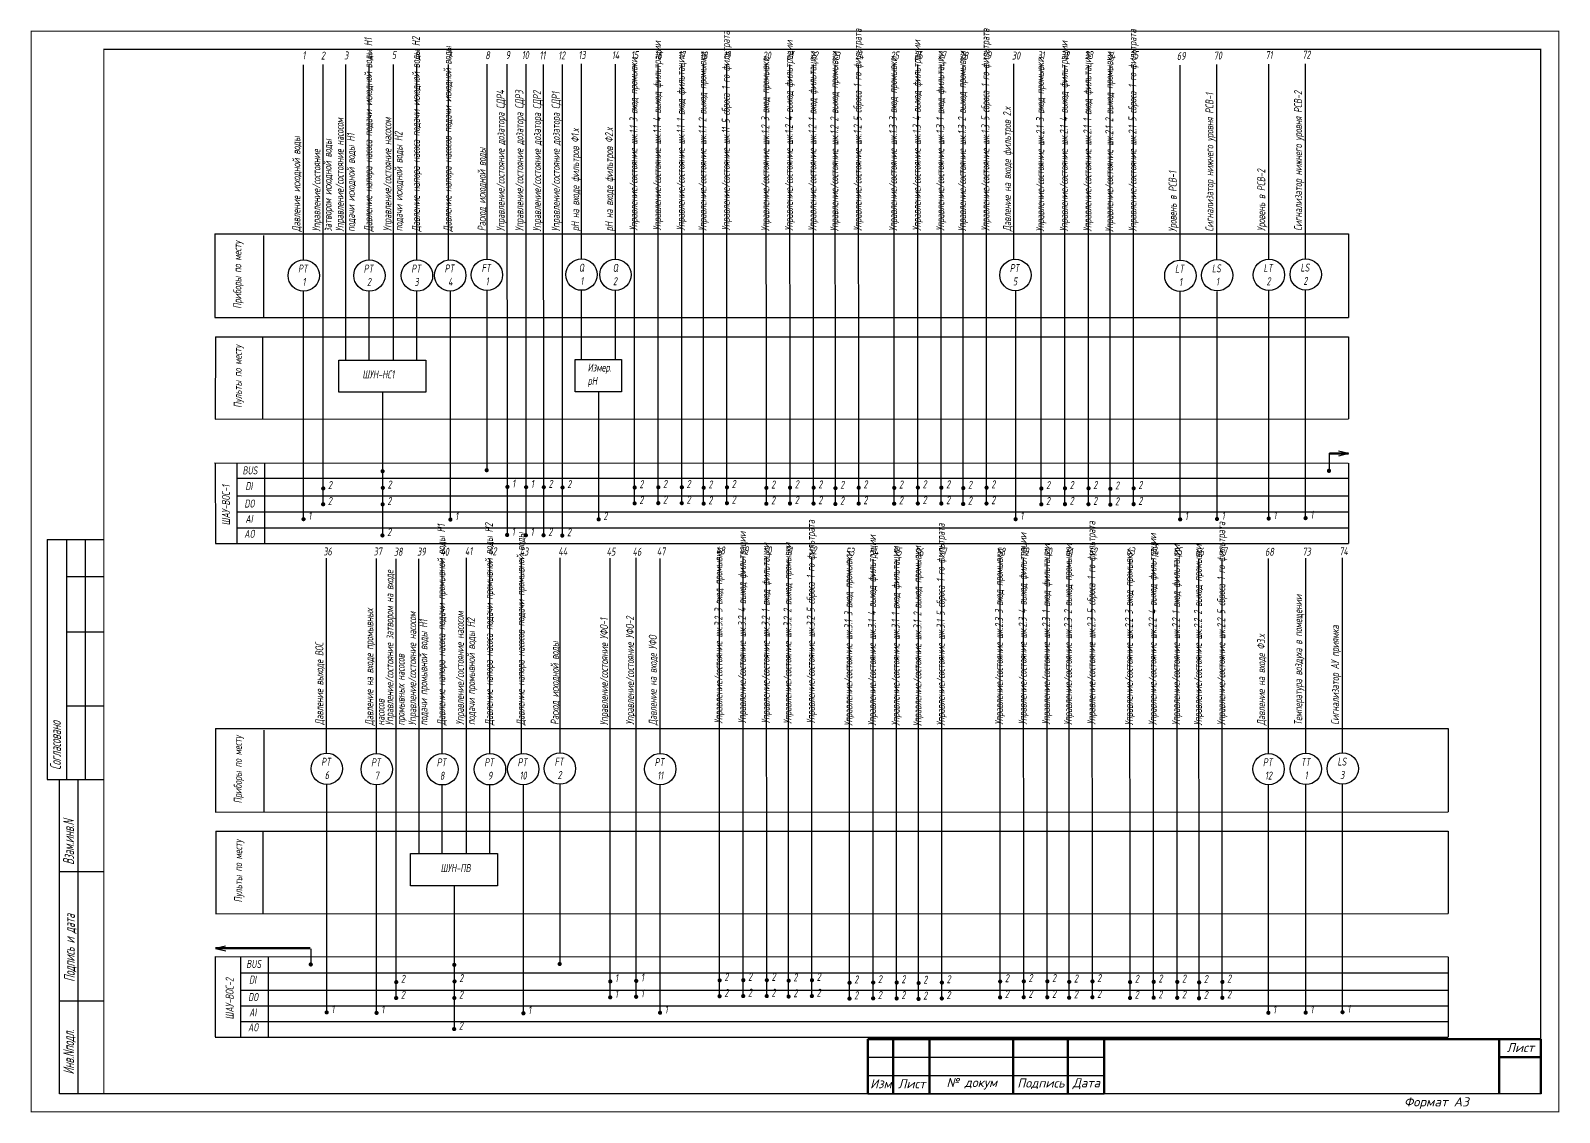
# Model space of a CAD drawing. Header units: millimetres. Extents: x 125 to 10524, y 7125 to 13164.
# Drawn here: x 763.2 to 1183.5, y 10410.8 to 10708.1 of the extents above; entities that cross this region are included whole.
import ezdxf
from ezdxf.enums import TextEntityAlignment as Align

# ---------------------------------------------------------------- set-up
doc = ezdxf.new("R2010")
doc.units = ezdxf.units.MM
doc.header["$LTSCALE"] = 4
for name, color, linetype, lineweight in [('60', 7, 'Continuous', 60), ('RAMKA', 7, 'Continuous', 25), ('Основеая', 5, 'Continuous', 60)]:
    doc.layers.add(name, color=color, linetype=linetype, lineweight=lineweight)
for name, color, linetype in [('G', 5, 'Continuous'), ('SYMS', 7, 'Continuous'), ('Вспомогательная', 1, 'Continuous'), ('Текст', 2, 'Continuous'), ('Трубопровод К10', 20, 'Continuous')]:
    doc.layers.add(name, color=color, linetype=linetype)
doc.styles.add('COTES', font='cs_gost2304.shx', dxfattribs={"width": 0.75, "oblique": 15})
doc.styles.add('Eskd знаки', font='eskd.shx', dxfattribs={"width": 0.8, "oblique": 10})
doc.styles.add('Simplex00.10.00', font='simplex.shx')
doc.styles.add('ГОСТ', font='isocpeur.ttf', dxfattribs={"oblique": 15})

# ---------------------------------------------------------------- blocks, each defined once
blk = doc.blocks.new('Формат А3')
at = {"color": 0, "linetype": 'Continuous', "const_width": 0.3}
for points in [[(-420, 297), (0, 297), (0, 0), (-420, 0)], [(-400, 5), (-400, 292), (-5, 292), (-5, 5)]]:
    blk.add_lwpolyline(points, close=True, dxfattribs=at)
at = {"color": 0, "linetype": 'Continuous', "style": 'Simplex00.10.00', "oblique": 15}
blk.add_text('Формат А3', height=2.5, dxfattribs=at).set_placement((-33.67, 2.75), align=Align.MIDDLE_CENTER)
blk = doc.blocks.new('A$C73A268AF')
at = {"lineweight": 30}
for p, q in [((4.57, 157.46), (20.05, 157.46)), ((4.57, 157.46), (4.57, 91.46)), ((9.89, 157.46), (9.89, 91.46)), ((14.97, 157.46), (14.97, 91.46)), ((9.89, 147.31), (20.05, 147.31)), ((9.89, 132.08), (20.05, 132.08)), ((9.89, 111.77), (20.05, 111.77)), ((4.57, 91.46), (20.05, 91.46)), ((7.96, 5.15), (7.96, 91.46)), ((13.04, 5.15), (13.04, 91.46)), ((20.15, 66.08), (7.96, 66.08)), ((20.15, 30.54), (7.96, 30.54))]:
    blk.add_line(p, q, dxfattribs=at)
blk.add_lwpolyline([(20.15, 5.15), (7.96, 5.15)], dxfattribs=at)
at = {"layer": 'Вспомогательная', "color": 7}
for p, q in [((230.15, 15.15), (295.15, 15.15)), ((230.15, 10.15), (295.15, 10.15)), ((230.15, 5.15), (295.15, 5.15))]:
    blk.add_line(p, q, dxfattribs=at)
at = {"layer": 'Основеая', "color": 7}
for p, q in [((230.15, 20.15), (230.15, 5.15)), ((415.15, 20.15), (230.15, 20.15)), ((237.15, 20.15), (237.15, 5.15)), ((247.15, 20.15), (247.15, 5.15)), ((270.15, 20.15), (270.15, 5.15)), ((285.15, 20.15), (285.15, 5.15)), ((295.15, 20.15), (295.15, 5.15)), ((403.72, 20.15), (403.72, 5.15)), ((415.15, 20.15), (415.15, 5.15)), ((403.72, 15.15), (415.15, 15.15))]:
    blk.add_line(p, q, dxfattribs=at)
blk.add_blockref('Формат А3', (420.15, 0.15))
at = {"layer": 'RAMKA', "style": 'COTES', "oblique": 15, "width": 0.75}
for s, p in [('Согласовано', (8.35, 94.1)), ('Взам.инв.N', (11.94, 68.02)), ('Подпись и дата', (12.17, 35.86)), ('Инв.Nподл.', (11.97, 10.43))]:
    blk.add_text(s, height=3, rotation=90, dxfattribs=at).set_placement(p)
at = {"layer": 'Текст', "color": 7, "char_height": 2.5, "style": 'ГОСТ'}
for s, insert, width, attachment_point in [('{\\fISOCPEUR|b0|i0|c204|p34;Лист}', (413.32, 17.81), 11.4585, 6), ('{\\fISOCPEUR|b0|i0|c204|p34;Изм}', (233.75, 7.88), 7, 5), ('{\\fISOCPEUR|b0|i0|c204|p34;Лист}', (242.25, 7.88), 10, 5), ('{\\fISOCPEUR|b0|i0|c204|p34;№ докум}', (258.75, 7.88), 23, 5), ('{\\fISOCPEUR|b0|i0|c204|p34;Подпись}', (277.75, 7.88), 15, 5), ('{\\fISOCPEUR|b0|i0|c204|p34;Дата}', (290.25, 7.88), 10, 5)]:
    blk.add_mtext(s, dxfattribs=dict(at, insert=insert, width=width, attachment_point=attachment_point))

msp = doc.modelspace()

# ---------------------------------------------------------------- linework, layer by layer
at = {"color": 0, "ltscale": 100}
for p, q in [((838.24, 10645.13), (838.24, 10698.69)), ((843.62, 10577.85), (843.6, 10698.78)), ((849.87, 10617.39), (849.85, 10698.76)), ((856.29, 10645.1), (856.29, 10698.73)), ((862.99, 10617.66), (862.96, 10698.77)), ((869.41, 10645.1), (869.41, 10698.74)), ((878.1, 10645.18), (878.1, 10698.82)), ((888.67, 10645.24), (888.67, 10698.87)), ((894.26, 10569.46), (894.24, 10698.86)), ((899.43, 10569.71), (899.4, 10698.85)), ((904.27, 10569.38), (904.24, 10698.78)), ((909.43, 10569.64), (909.41, 10698.77)), ((914.66, 10645.3), (914.66, 10698.93)), ((923.97, 10645.26), (923.97, 10698.89)), ((929.25, 10578.1), (929.22, 10698.85)), ((935.75, 10578.17), (935.72, 10698.92)), ((942.22, 10578.16), (942.19, 10698.9)), ((948.23, 10578.03), (948.2, 10698.77)), ((954.63, 10578.16), (954.6, 10698.9)), ((965.47, 10578), (965.44, 10698.75)), ((971.97, 10578.07), (971.94, 10698.81)), ((978.44, 10578.05), (978.41, 10698.8)), ((984.45, 10577.92), (984.42, 10698.67)), ((990.85, 10578.05), (990.82, 10698.8)), ((1000.61, 10578.01), (1000.58, 10698.76)), ((1007.1, 10578.08), (1007.08, 10698.82)), ((1013.57, 10578.06), (1013.54, 10698.81)), ((1019.58, 10577.93), (1019.55, 10698.68)), ((1025.98, 10578.06), (1025.96, 10698.81)), ((1033.47, 10645.3), (1033.47, 10698.93)), ((1041.05, 10577.83), (1041.02, 10698.57)), ((1047.55, 10577.89), (1047.52, 10698.64)), ((1054.02, 10577.88), (1053.99, 10698.63)), ((1060.03, 10577.75), (1060, 10698.49)), ((1066.43, 10577.88), (1066.4, 10698.63)), ((1079.22, 10645.08), (1079.22, 10698.64)), ((1089.35, 10645.19), (1089.35, 10698.75)), ((1103.58, 10645.3), (1103.58, 10698.87)), ((1113.7, 10645.41), (1113.7, 10698.98)), ((838.25, 10574.01), (838.25, 10636.39)), ((856.31, 10617.53), (856.31, 10636.48)), ((869.42, 10617.58), (869.42, 10636.49)), ((878.64, 10573.75), (878.64, 10636.45)), ((888.68, 10587.26), (888.68, 10636.62)), ((914.67, 10617.71), (914.67, 10636.68)), ((923.99, 10617.71), (923.99, 10636.64)), ((1034.02, 10573.86), (1034.02, 10636.56)), ((1079.24, 10573.96), (1079.24, 10636.34)), ((1089.37, 10574.07), (1089.37, 10636.45)), ((1103.59, 10574.19), (1103.59, 10636.57)), ((1113.72, 10574.3), (1113.72, 10636.68)), ((844.58, 10509.58), (844.58, 10563.14)), ((858.31, 10509.44), (858.31, 10563.01)), ((863.74, 10442.01), (863.71, 10562.94)), ((869.99, 10481.94), (869.96, 10562.92)), ((876.37, 10509.42), (876.37, 10563.04)), ((883.02, 10481.94), (882.99, 10563.21)), ((889.48, 10509.42), (889.48, 10563.05)), ((898.17, 10509.5), (898.17, 10563.13)), ((908.74, 10509.56), (908.74, 10563.19)), ((922.54, 10442.35), (922.51, 10563.1)), ((929.67, 10442.51), (929.64, 10563.26)), ((936.24, 10509.49), (936.24, 10563.05)), ((952.61, 10442.65), (952.58, 10563.39)), ((959.11, 10442.71), (959.08, 10563.46)), ((965.58, 10442.7), (965.55, 10563.44)), ((971.59, 10442.57), (971.56, 10563.31)), ((977.99, 10442.7), (977.96, 10563.44)), ((988.32, 10442), (988.29, 10562.75)), ((994.82, 10442.07), (994.79, 10562.82)), ((1001.29, 10442.06), (1001.26, 10562.8)), ((1007.3, 10441.92), (1007.27, 10562.67)), ((1013.7, 10442.06), (1013.67, 10562.8)), ((1029.73, 10442.33), (1029.7, 10563.08)), ((1036.23, 10442.39), (1036.2, 10563.14)), ((1042.7, 10442.38), (1042.67, 10563.13)), ((1048.71, 10442.25), (1048.68, 10563)), ((1055.11, 10442.38), (1055.08, 10563.13)), ((1065.44, 10442.18), (1065.42, 10562.93)), ((1071.94, 10442.25), (1071.91, 10563)), ((1078.41, 10442.23), (1078.38, 10562.98)), ((1084.42, 10442.1), (1084.39, 10562.85)), ((1090.82, 10442.23), (1090.79, 10562.98)), ((1103.47, 10509.47), (1103.47, 10563.04)), ((1113.74, 10509.53), (1113.74, 10563.09)), ((1123.87, 10509.64), (1123.87, 10563.2)), ((844.6, 10438.46), (844.6, 10500.84)), ((858.32, 10438.33), (858.32, 10500.71)), ((876.38, 10482.08), (876.38, 10500.8)), ((889.49, 10481.94), (889.49, 10500.8)), ((898.71, 10438.06), (898.71, 10500.76)), ((908.76, 10451.58), (908.76, 10500.94)), ((936.26, 10438.37), (936.26, 10500.75)), ((1103.49, 10438.36), (1103.49, 10500.74)), ((1113.75, 10438.41), (1113.75, 10500.79)), ((1123.88, 10438.52), (1123.88, 10500.9))]:
    msp.add_line(p, q, dxfattribs=at)
at = {"color": 0, "ltscale": 1.2}
for p, q in [((813.87, 10652.25), (1125.51, 10652.25)), ((813.87, 10629.25), (1125.51, 10629.29)), ((814.02, 10623.99), (1125.51, 10623.99)), ((813.96, 10601.34), (1125.51, 10601.43)), ((813.99, 10516.32), (1152.87, 10516.32)), ((813.99, 10493.33), (1152.87, 10493.37)), ((814.14, 10488.06), (1152.87, 10488.06)), ((814.08, 10465.41), (1152.87, 10465.51))]:
    msp.add_line(p, q, dxfattribs=at)
at = {"color": 0, "linetype": 'Continuous', "lineweight": 25}
for points in [[(827.22, 10651.81), (827.22, 10629.2)], [(826.93, 10623.89), (826.93, 10601.28)], [(1120.18, 10591.97), (1120.18, 10587.06)], [(813.74, 10589.36), (1125.42, 10589.23)], [(819.88, 10589.24), (819.88, 10567.22)], [(827.52, 10589.22), (827.52, 10567.2)], [(1125.51, 10589.22), (1125.51, 10567.2)], [(819.92, 10585.08), (1125.59, 10585.08)], [(827.34, 10515.88), (827.34, 10493.27)], [(827.05, 10487.96), (827.05, 10465.35)], [(813.91, 10453.64), (813.91, 10431.62)], [(813.99, 10453.68), (1152.86, 10453.55)], [(820.9, 10453.6), (820.9, 10431.58)], [(828.55, 10453.56), (828.55, 10431.54)], [(840.21, 10455.8), (840.21, 10451.67)], [(1152.87, 10453.56), (1152.87, 10431.55)], [(820.87, 10449.17), (1152.86, 10449.17)]]:
    msp.add_lwpolyline(points, dxfattribs=at)
at = {"linetype": 'Continuous', "ltscale": 0.6}
for points in [[(859.96, 10608.74), (859.96, 10569.19)], [(919.31, 10608.75), (919.31, 10573.74)], [(879.67, 10473.09), (879.67, 10433.54)]]:
    msp.add_lwpolyline(points, dxfattribs=at)
at = {"color": 0, "ltscale": 0.5, "const_width": 0.574}
for points in [[(859.68, 10587.01, 1), (860.25, 10587.01, 1)], [(888.3, 10587.29, 1), (888.87, 10587.29, 1)], [(1119.85, 10587.13, 1), (1120.43, 10587.13, 1)], [(894, 10582.71, 1), (894.57, 10582.71, 1)], [(899.14, 10582.63, 1), (899.71, 10582.63, 1)], [(904, 10582.63, 1), (904.58, 10582.63, 1)], [(935.48, 10582.61, 1), (936.05, 10582.61, 1)], [(941.95, 10582.6, 1), (942.52, 10582.6, 1)], [(954.36, 10582.6, 1), (954.93, 10582.6, 1)], [(843.36, 10582.29, 1), (843.93, 10582.29, 1)], [(859.75, 10582.44, 1), (860.32, 10582.44, 1)], [(909.15, 10582.55, 1), (909.72, 10582.55, 1)], [(928.98, 10582.54, 1), (929.55, 10582.54, 1)], [(947.96, 10582.47, 1), (948.53, 10582.47, 1)], [(965.2, 10582.44, 1), (965.77, 10582.44, 1)], [(971.7, 10582.51, 1), (972.27, 10582.51, 1)], [(978.17, 10582.49, 1), (978.74, 10582.49, 1)], [(984.18, 10582.36, 1), (984.75, 10582.36, 1)], [(990.58, 10582.49, 1), (991.15, 10582.49, 1)], [(1000.34, 10582.45, 1), (1000.91, 10582.45, 1)], [(1006.84, 10582.52, 1), (1007.41, 10582.52, 1)], [(1013.3, 10582.5, 1), (1013.88, 10582.5, 1)], [(1019.31, 10582.37, 1), (1019.89, 10582.37, 1)], [(1025.72, 10582.5, 1), (1026.29, 10582.5, 1)], [(1040.78, 10582.27, 1), (1041.36, 10582.27, 1)], [(1047.28, 10582.33, 1), (1047.85, 10582.33, 1)], [(1053.75, 10582.32, 1), (1054.32, 10582.32, 1)], [(1059.76, 10582.19, 1), (1060.33, 10582.19, 1)], [(1066.16, 10582.32, 1), (1066.74, 10582.32, 1)], [(843.34, 10577.93, 1), (843.91, 10577.93, 1)], [(859.69, 10577.91, 1), (860.26, 10577.91, 1)], [(928.96, 10578.18, 1), (929.53, 10578.18, 1)], [(935.46, 10578.25, 1), (936.03, 10578.25, 1)], [(941.93, 10578.24, 1), (942.5, 10578.24, 1)], [(947.94, 10578.1, 1), (948.51, 10578.1, 1)], [(954.34, 10578.24, 1), (954.91, 10578.24, 1)], [(965.18, 10578.08, 1), (965.75, 10578.08, 1)], [(971.68, 10578.15, 1), (972.25, 10578.15, 1)], [(978.15, 10578.13, 1), (978.72, 10578.13, 1)], [(984.16, 10578, 1), (984.73, 10578, 1)], [(990.56, 10578.13, 1), (991.13, 10578.13, 1)], [(1000.32, 10578.09, 1), (1000.89, 10578.09, 1)], [(1006.82, 10578.16, 1), (1007.39, 10578.16, 1)], [(1013.28, 10578.14, 1), (1013.86, 10578.14, 1)], [(1019.29, 10578.01, 1), (1019.87, 10578.01, 1)], [(1025.7, 10578.14, 1), (1026.27, 10578.14, 1)], [(1040.76, 10577.91, 1), (1041.34, 10577.91, 1)], [(1047.26, 10577.97, 1), (1047.84, 10577.97, 1)], [(1053.73, 10577.96, 1), (1054.3, 10577.96, 1)], [(1059.74, 10577.83, 1), (1060.31, 10577.83, 1)], [(1066.14, 10577.96, 1), (1066.72, 10577.96, 1)], [(837.95, 10573.84, 1), (838.52, 10573.84, 1)], [(878.32, 10573.73, 1), (878.89, 10573.73, 1)], [(919.08, 10573.78, 1), (919.66, 10573.78, 1)], [(1033.7, 10573.84, 1), (1034.27, 10573.84, 1)], [(1078.94, 10573.79, 1), (1079.51, 10573.79, 1)], [(1089.07, 10573.9, 1), (1089.64, 10573.9, 1)], [(1103.29, 10574.02, 1), (1103.86, 10574.02, 1)], [(1113.42, 10574.13, 1), (1113.99, 10574.13, 1)], [(859.64, 10569.37, 1), (860.21, 10569.37, 1)], [(893.92, 10569.5, 1), (894.49, 10569.5, 1)], [(899.06, 10569.41, 1), (899.64, 10569.41, 1)], [(903.93, 10569.42, 1), (904.5, 10569.42, 1)], [(909.07, 10569.33, 1), (909.65, 10569.33, 1)], [(839.94, 10451.47, 1), (840.51, 10451.47, 1)], [(879.39, 10451.36, 1), (879.96, 10451.36, 1)], [(908.37, 10451.61, 1), (908.95, 10451.61, 1)], [(863.43, 10446.61, 1), (864, 10446.61, 1)], [(879.46, 10446.8, 1), (880.03, 10446.8, 1)], [(922.27, 10446.79, 1), (922.84, 10446.79, 1)], [(929.4, 10446.95, 1), (929.98, 10446.95, 1)], [(952.34, 10447.09, 1), (952.91, 10447.09, 1)], [(958.84, 10447.15, 1), (959.41, 10447.15, 1)], [(965.31, 10447.14, 1), (965.88, 10447.14, 1)], [(971.32, 10447.01, 1), (971.89, 10447.01, 1)], [(977.72, 10447.14, 1), (978.29, 10447.14, 1)], [(988.05, 10446.44, 1), (988.63, 10446.44, 1)], [(994.55, 10446.51, 1), (995.13, 10446.51, 1)], [(1001.02, 10446.5, 1), (1001.6, 10446.5, 1)], [(1007.03, 10446.36, 1), (1007.6, 10446.36, 1)], [(1013.43, 10446.5, 1), (1014.01, 10446.5, 1)], [(1029.46, 10446.77, 1), (1030.03, 10446.77, 1)], [(1035.96, 10446.83, 1), (1036.53, 10446.83, 1)], [(1042.43, 10446.82, 1), (1043, 10446.82, 1)], [(1048.44, 10446.69, 1), (1049.01, 10446.69, 1)], [(1054.84, 10446.82, 1), (1055.41, 10446.82, 1)], [(1065.17, 10446.62, 1), (1065.75, 10446.62, 1)], [(1071.67, 10446.69, 1), (1072.25, 10446.69, 1)], [(1078.14, 10446.67, 1), (1078.72, 10446.67, 1)], [(1084.15, 10446.54, 1), (1084.73, 10446.54, 1)], [(1090.55, 10446.67, 1), (1091.13, 10446.67, 1)], [(863.41, 10442.25, 1), (863.98, 10442.25, 1)], [(879.4, 10442.26, 1), (879.97, 10442.26, 1)], [(922.25, 10442.43, 1), (922.82, 10442.43, 1)], [(929.38, 10442.59, 1), (929.96, 10442.59, 1)], [(952.32, 10442.73, 1), (952.89, 10442.73, 1)], [(958.82, 10442.79, 1), (959.39, 10442.79, 1)], [(965.29, 10442.78, 1), (965.86, 10442.78, 1)], [(971.3, 10442.65, 1), (971.87, 10442.65, 1)], [(977.7, 10442.78, 1), (978.27, 10442.78, 1)], [(988.03, 10442.08, 1), (988.61, 10442.08, 1)], [(994.53, 10442.15, 1), (995.11, 10442.15, 1)], [(1001, 10442.13, 1), (1001.58, 10442.13, 1)], [(1007.01, 10442, 1), (1007.59, 10442, 1)], [(1013.41, 10442.13, 1), (1013.99, 10442.13, 1)], [(1029.44, 10442.41, 1), (1030.01, 10442.41, 1)], [(1035.94, 10442.47, 1), (1036.51, 10442.47, 1)], [(1042.41, 10442.46, 1), (1042.98, 10442.46, 1)], [(1048.42, 10442.33, 1), (1048.99, 10442.33, 1)], [(1054.82, 10442.46, 1), (1055.39, 10442.46, 1)], [(1065.15, 10442.26, 1), (1065.73, 10442.26, 1)], [(1071.65, 10442.33, 1), (1072.23, 10442.33, 1)], [(1078.12, 10442.31, 1), (1078.7, 10442.31, 1)], [(1084.13, 10442.18, 1), (1084.71, 10442.18, 1)], [(1090.53, 10442.31, 1), (1091.11, 10442.31, 1)], [(844.3, 10438.29, 1), (844.87, 10438.29, 1)], [(858.02, 10438.16, 1), (858.6, 10438.16, 1)], [(898.39, 10438.05, 1), (898.97, 10438.05, 1)], [(935.96, 10438.2, 1), (936.53, 10438.2, 1)], [(1103.19, 10438.19, 1), (1103.76, 10438.19, 1)], [(1113.45, 10438.24, 1), (1114.03, 10438.24, 1)], [(1123.58, 10438.35, 1), (1124.15, 10438.35, 1)], [(879.35, 10433.72, 1), (879.92, 10433.72, 1)]]:
    msp.add_lwpolyline(points, format="xyb", close=True, dxfattribs=at)
at = {"color": 0}
for points in [[(820.01, 10580.3), (1125.59, 10580.3)], [(819.88, 10575.82), (1125.51, 10575.82)], [(820.01, 10571.45), (1125.42, 10571.45)], [(813.99, 10567.2), (1125.51, 10567.2)], [(820.94, 10444.39), (1152.88, 10444.39)], [(820.9, 10440.14), (1152.87, 10440.14)], [(820.94, 10435.77), (1152.89, 10435.77)], [(813.98, 10431.52), (1152.87, 10431.52)]]:
    msp.add_lwpolyline(points, dxfattribs=at)
at = {"color": 0, "ltscale": 100}
for centre in [(838.29, 10640.8), (856.33, 10640.79), (869.42, 10640.79), (878.56, 10640.83), (888.66, 10640.98), (914.65, 10641.04), (923.96, 10641), (1033.94, 10640.94), (1079.28, 10640.75), (1089.41, 10640.86), (1103.63, 10640.98), (1113.76, 10641.09), (844.64, 10505.25), (858.36, 10505.12), (876.4, 10505.1), (889.49, 10505.1), (898.63, 10505.14), (908.73, 10505.3), (936.3, 10505.16), (1103.53, 10505.15), (1113.79, 10505.2), (1123.92, 10505.31)]:
    msp.add_circle(centre, 4.31, dxfattribs=at)
at = {"layer": '60', "color": 7, "ltscale": 100}
for p, q in [((1120.25, 10591.88), (1125.51, 10591.88)), ((813.99, 10455.96), (840.1, 10455.96))]:
    msp.add_line(p, q, dxfattribs=at)
at = {"layer": 'G', "color": 0}
for points in [[(813.87, 10652.25), (813.88, 10629.25)], [(1125.51, 10652.25), (1125.51, 10629.29)], [(814.02, 10623.99), (813.96, 10601.34)], [(1125.51, 10623.99), (1125.51, 10601.43)], [(813.96, 10589.36), (813.99, 10567.2)], [(813.99, 10516.32), (814, 10493.33)], [(1152.87, 10516.32), (1152.88, 10493.37)], [(814.14, 10488.06), (814.08, 10465.41)], [(1152.88, 10488.06), (1152.88, 10465.51)]]:
    msp.add_lwpolyline(points, dxfattribs=at)
at = {"layer": 'SYMS', "linetype": 'Continuous', "ltscale": 0.2}
for p, q in [((1125.51, 10591.88), (1122.73, 10592.56)), ((1125.54, 10591.85), (1122.76, 10591.16)), ((814.03, 10455.93), (816.81, 10456.62)), ((814.06, 10455.9), (816.84, 10455.22))]:
    msp.add_line(p, q, dxfattribs=at)
at = {"layer": 'Трубопровод К10', "color": 7}
for points in [[(847.9, 10617.58), (871.83, 10617.58), (871.83, 10608.72), (847.9, 10608.72)], [(912.94, 10617.7), (925.6, 10617.7), (925.6, 10608.85), (912.94, 10608.85)], [(867.61, 10481.93), (891.54, 10481.93), (891.54, 10473.08), (867.61, 10473.08)]]:
    msp.add_lwpolyline(points, close=True, dxfattribs=at)

# ---------------------------------------------------------------- block references
at = {"ltscale": 1.2}
msp.add_blockref('A$C73A268AF', (763.19, 10410.81), dxfattribs=at)

# ---------------------------------------------------------------- texts
at = {"color": 0, "style": 'Eskd знаки', "oblique": 10, "width": 0.8}
for s, p in [('BUS', (823.51, 10586.15)), ('DI', (823.21, 10581.83)), ('DO', (823.38, 10577.03)), ('AI', (823.25, 10572.82)), ('AO', (823.38, 10568.72)), ('BUS', (824.54, 10450.51)), ('DI', (824.23, 10446.2)), ('DO', (824.4, 10441.4)), ('AI', (824.28, 10437.19)), ('AO', (824.4, 10433.09))]:
    msp.add_text(s, height=2.2, dxfattribs=at).set_placement(p, align=Align.CENTER)
at = {"color": 0, "char_height": 2.2, "rotation": 90, "line_spacing_factor": 0.84, "style": 'Eskd знаки'}
for s, insert, width, attachment_point in [('Управление/состояние шк.11-5 сброса 1-го фильтрата', (954.62, 10653.16), 47.008, 4), ('Управление/состояние шк.1.2-5 сброса 1-го фильтрата', (990.83, 10653.05), 47.008, 4), ('Управление/состояние шк.1.3-5 сброса 1-го фильтрата', (1025.97, 10653.06), 47.008, 4), ('Управление/состояние шк.2.1-5 сброса 1-го фильтрата', (1066.42, 10652.88), 47.008, 4), ('Давление напора насоса подачи исходной воды Н1', (856.31, 10652.9), 47.008, 4), ('Давление напора насоса подачи исходной воды Н2', (869.42, 10652.91), 47.008, 4), ('Давление напора насосов подачи исходной воды', (878.11, 10652.89), 47.008, 4), ('Управление/состояние шк.1.1-4 выход фильтрации', (935.74, 10653.17), 47.008, 4), ('Управление/состояние шк.1.2-4 выход фильтрации', (971.95, 10653.07), 47.008, 4), ('Управление/состояние шк.1.3-4 выход фильтрации', (1007.09, 10653.08), 47.008, 4), ('Управление/состояние шк.2.1-4 выход фильтрации', (1047.54, 10652.9), 47.008, 4), ('Управление/состояние шк.1.1-3 вход промывки', (929.24, 10653.11), 47.008, 4), ('Управление/состояние шк.1.1-1 вход фильтации', (942.2, 10653.16), 47.008, 4), ('Управление/состояние шк.1.1-2 выход промывки', (948.21, 10653.03), 47.008, 4), ('Управление/состояние шк.1.2-3 вход промывки', (965.46, 10653), 47.008, 4), ('Управление/состояние шк.1.2-1 вход фильтации', (978.42, 10653.05), 47.008, 4), ('Управление/состояние шк.1.2-2 выход промывки', (984.43, 10652.92), 47.008, 4), ('Управление/состояние шк.1.3-3 вход промывки', (1000.59, 10653.01), 47.008, 4), ('Управление/состояние шк.1.3-1 вход фильтации', (1013.56, 10653.06), 47.008, 4), ('Управление/состояние шк.1.3-2 выход промывки', (1019.57, 10652.93), 47.008, 4), ('Управление/состояние шк.2.1-3 вход промывки', (1041.04, 10652.83), 47.008, 4), ('Управление/состояние шк.2.1-1 вход фильтации', (1054.01, 10652.88), 47.008, 4), ('Управление/состояние шк.2.1-2 выход промывки', (1060.02, 10652.75), 47.008, 4), ('Управление/состояние дозатора СДР4 ', (892.69, 10652.97), 47.008, 4), ('Управление/состояние дозатора СДР3 ', (897.85, 10652.98), 47.008, 4), ('Управление/состояние дозатора СДР2 ', (902.7, 10652.89), 47.008, 4), ('Управление/состояние дозатора СДР1 ', (907.86, 10652.91), 47.008, 4), ('Сигнализатор нижнего уровня РСВ-1', (1087.58, 10652.9), 47.008, 4), ('Сигнализатор нижнего уровня РСВ-2', (1111.94, 10653.12), 47.008, 4), ('Управление/состояние насосом \\Pподачи исходной воды Н1', (849.87, 10652.85), 47.008, 4), ('Управление/состояние насосом \\Pподачи исходной воды Н2', (862.98, 10652.98), 47.008, 4), ('Давление на входе фильтров 2.х', (1031.95, 10652.95), 47.008, 4), ('Давление исходной воды', (836.47, 10652.84), 47.008, 4), ('рН на входе фильтров Ф1.х', (913.21, 10652.99), 47.008, 4), ('рН на входе фильтров Ф2.х', (922.52, 10652.95), 47.008, 4), ('Управление/состояние\\Pзатвором исходной воды', (843.61, 10652.85), 47.008, 4), ('Расход исходной воды', (887.39, 10653.01), 47.008, 4), ('Уровень в РСВ-1', (1077.46, 10652.79), 47.008, 4), ('Уровень в РСВ-2', (1101.81, 10653.01), 47.008, 4), ('Приборы по месту', (820.35, 10640.98), 23.0078, 5), ('Пульты по месту', (820.45, 10613.06), 23.0078, 5), ('ШАУ-ВОС-1', (816.89, 10577.71), 23.0078, 5), ('Управление/состояние шк.3.2-5 сброса 1-го фильтрата', (977.97, 10517.7), 47.008, 4), ('Давление напора насоса подачи промывной воды Н1', (876.38, 10517.21), 47.008, 4), ('Давление напора насоса подачи промывной воды Н2', (889.49, 10517.22), 47.008, 4), ('Давление напора насосов подачи промывной воды', (898.18, 10517.21), 47.008, 4), ('Управление/состояние шк.3.2-4 выход фильтрации', (959.09, 10517.72), 47.008, 4), ('Управление/состояние шк.3.1-4 выход фильтрации', (994.81, 10517.07), 47.008, 4), ('Управление/состояние шк.3.1-5 сброса 1-го фильтрата', (1013.69, 10517.06), 47.008, 4), ('Управление/состояние шк.2.3-4 выход фильтрации', (1036.22, 10517.4), 47.008, 4), ('Управление/состояние шк.2.3-5 сброса 1-го фильтрата', (1055.1, 10517.38), 47.008, 4), ('Управление/состояние шк.2.2-4 выход фильтрации', (1071.93, 10517.25), 47.008, 4), ('Управление/состояние шк.2.2-5 сброса 1-го фильтрата', (1090.81, 10517.24), 47.008, 4), ('Управление/состояние шк.3.2-3 вход промывки', (952.59, 10517.65), 47.008, 4), ('Управление/состояние шк.3.2-1 вход фильтации', (965.56, 10517.7), 47.008, 4), ('Управление/состояние шк.3.2-2 выход промывки', (971.57, 10517.57), 47.008, 4), ('Управление/состояние шк.3.1-3 вход промывки', (988.31, 10517.01), 47.008, 4), ('Управление/состояние шк.3.1-1 вход фильтации', (1001.28, 10517.06), 47.008, 4), ('Управление/состояние шк.3.1-2 выход промывки', (1007.29, 10516.93), 47.008, 4), ('Управление/состояние шк.2.3-3 вход промывки', (1029.72, 10517.33), 47.008, 4), ('Управление/состояние шк.2.3-1 вход фильтации', (1042.68, 10517.38), 47.008, 4), ('Управление/состояние шк.2.3-2 выход промывки', (1048.69, 10517.25), 47.008, 4), ('Управление/состояние шк.2.2-3 вход промывки', (1065.43, 10517.19), 47.008, 4), ('Управление/состояние шк.2.2-1 вход фильтации', (1078.4, 10517.24), 47.008, 4), ('Управление/состояние шк.2.2-2 выход промывки', (1084.41, 10517.11), 47.008, 4), ('Управление/состояние затвором на входе промывных насосов', (863.68, 10517.17), 47.008, 4), ('Давление на входе промывных \\Pнасосов', (857.86, 10517.15), 47.008, 4), ('Температура воздуха в помещении', (1111.97, 10517.24), 47.008, 4), ('Управление/состояние насосом \\Pподачи промывной воды Н1', (869.94, 10517.17), 47.008, 4), ('Управление/состояние насосом \\Pподачи промывной воды Н2', (883.05, 10517.3), 47.008, 4), ('Управление/состояние УФО-1', (921.12, 10517.17), 47.008, 4), ('Управление/состояние УФО-2', (928.26, 10517.33), 47.008, 4), ('Сигнализатор АУ приямка', (1122.1, 10517.35), 47.008, 4), ('Давление выходе ВОС', (842.81, 10517.29), 47.008, 4), ('Расход исходной воды', (907.47, 10517.33), 47.008, 4), ('Давление на входе УФО', (934.47, 10517.2), 47.008, 4), ('Давление на входе Ф3.х', (1101.71, 10517.19), 47.008, 4), ('Приборы по месту', (820.47, 10505.05), 23.0078, 5), ('Пульты по месту', (820.57, 10477.13), 23.0078, 5), ('ШАУ-ВОС-2', (817.91, 10442.07), 23.0078, 5)]:
    msp.add_mtext(s, dxfattribs=dict(at, insert=insert, width=width, attachment_point=attachment_point))
at = {"color": 0, "lineweight": 25, "char_height": 2.2, "attachment_point": 1, "style": 'Eskd знаки'}
for s, insert in [('\\pi0.50965;РT\\P\\pi1.73607;1', (836.21, 10643.81)), ('\\pi0.50965;РT\\P\\pi1.42198;2', (854.25, 10643.8)), ('\\pi0.50965;РT\\P\\pi1.38965;3', (867.33, 10643.8)), ('\\pi0.50965;РT\\P\\pi1.48584;4', (876.48, 10643.83)), ('\\pi0.60743;FT\\P\\pi1.73607;1', (886.58, 10643.99)), ('\\pi1.35653;Q\\P\\pi1.73607;1', (912.57, 10644.05)), ('\\pi1.35653;Q\\P\\pi1.42198;2', (921.88, 10644)), ('\\pi0.50965;РT\\P\\pi1.38965;5', (1031.86, 10643.94)), ('\\pi0.60743;LT\\P\\pi1.73607;1', (1077.2, 10643.76)), ('\\pi0.62898;LS\\P\\pi1.73607;1', (1087.33, 10643.87)), ('\\pi0.60743;LT\\P\\pi1.42198;2', (1101.55, 10643.98)), ('\\pi0.62898;LS\\P\\pi1.42198;2', (1111.68, 10644.09)), ('ШУН-НС1', (854.42, 10614.71)), ('Измер. рН', (916.34, 10616.61)), ('\\pi0.50965;РT\\P\\pi1.50898;6', (842.56, 10508.26)), ('\\pi0.50965;РT\\P\\pi1.53632;7', (856.28, 10508.12)), ('\\pi0.50965;РT\\P\\pi1.39464;8', (874.32, 10508.11)), ('\\pi0.50965;РT\\P\\pi1.50898;9', (887.41, 10508.11)), ('\\pi0.50965;РT\\P\\pi1.07317;10', (896.55, 10508.15)), ('\\pi0.60743;FT\\P\\pi1.42198;2', (906.65, 10508.3)), ('\\pi0.50965;РT\\P\\pi1.24718;11', (934.22, 10508.17)), ('\\pi0.50965;РT\\P\\pi1.08395;12', (1101.45, 10508.15)), ('\\pi0.70361;TT\\P\\pi1.73607;1', (1111.71, 10508.21)), ('\\pi0.62898;LS\\P\\pi1.38965;3', (1121.84, 10508.32)), ('ШУН-ПВ', (875.92, 10479.06))]:
    msp.add_mtext_dynamic_manual_height_columns(s, width=3.9494, gutter_width=10.62, heights=[0], dxfattribs=dict(at, insert=insert))
at = {"layer": 'Текст', "color": 32, "ltscale": 0.05, "true_color": 0xcd6928, "style": 'Eskd знаки', "oblique": 10, "width": 0.8}
for s, p in [('1', (837.93, 10700.23)), ('2', (843.01, 10700.15)), ('3', (849.4, 10700.18)), ('4', (855.78, 10700.14)), ('5', (862.51, 10700.31)), ('6', (868.89, 10700.27)), ('7', (877.6, 10700.2)), ('8', (888.2, 10700.24)), ('9', (893.79, 10700.29)), ('10', (898.23, 10700.27)), ('11', (903.1, 10700.22)), ('12', (908.24, 10700.19)), ('13', (913.8, 10700.3)), ('14', (922.99, 10700.26)), ('15', (928.26, 10700.26)), ('16', (934.76, 10700.33)), ('17', (941.23, 10700.31)), ('18', (947.24, 10700.18)), ('19', (953.64, 10700.31)), ('20', (964.48, 10700.16)), ('21', (970.98, 10700.22)), ('22', (977.45, 10700.21)), ('23', (983.46, 10700.08)), ('24', (989.86, 10700.21)), ('25', (999.62, 10700.17)), ('26', (1006.12, 10700.23)), ('27', (1012.59, 10700.22)), ('28', (1018.6, 10700.09)), ('29', (1025, 10700.22)), ('30', (1032.98, 10700.14)), ('31', (1040.01, 10700.21)), ('32', (1046.5, 10700.27)), ('33', (1052.97, 10700.26)), ('34', (1058.98, 10700.13)), ('35', (1065.38, 10700.26)), ('69', (1078.32, 10700.04)), ('70', (1088.45, 10700.15)), ('71', (1102.67, 10700.27)), ('72', (1112.8, 10700.38)), ('2', (844.95, 10582.11)), ('2', (861.34, 10582.26)), ('1', (895.59, 10582.53)), ('1', (900.73, 10582.45)), ('2', (905.59, 10582.45)), ('2', (910.74, 10582.37)), ('2', (930.57, 10582.36)), ('2', (937.07, 10582.43)), ('2', (943.54, 10582.42)), ('2', (949.55, 10582.28)), ('2', (955.95, 10582.42)), ('2', (966.79, 10582.26)), ('2', (973.29, 10582.33)), ('2', (979.76, 10582.31)), ('2', (985.77, 10582.18)), ('2', (992.17, 10582.31)), ('2', (1001.93, 10582.27)), ('2', (1008.43, 10582.34)), ('2', (1014.9, 10582.32)), ('2', (1020.91, 10582.19)), ('2', (1027.31, 10582.32)), ('2', (1042.37, 10582.09)), ('2', (1048.87, 10582.15)), ('2', (1055.34, 10582.14)), ('2', (1061.35, 10582.01)), ('2', (1067.75, 10582.14)), ('2', (844.93, 10577.75)), ('2', (861.28, 10577.73)), ('2', (930.55, 10578)), ('2', (937.05, 10578.07)), ('2', (943.52, 10578.06)), ('2', (949.53, 10577.92)), ('2', (955.93, 10578.06)), ('2', (966.77, 10577.9)), ('2', (973.27, 10577.97)), ('2', (979.74, 10577.95)), ('2', (985.75, 10577.82)), ('2', (992.15, 10577.95)), ('2', (1001.91, 10577.91)), ('2', (1008.41, 10577.97)), ('2', (1014.88, 10577.96)), ('2', (1020.89, 10577.83)), ('2', (1027.29, 10577.96)), ('2', (1042.35, 10577.73)), ('2', (1048.85, 10577.79)), ('2', (1055.32, 10577.78)), ('2', (1061.33, 10577.65)), ('2', (1067.73, 10577.78)), ('1', (839.54, 10573.66)), ('1', (879.91, 10573.55)), ('2', (920.67, 10573.6)), ('1', (1035.29, 10573.66)), ('1', (1080.53, 10573.61)), ('1', (1090.66, 10573.72)), ('1', (1104.88, 10573.84)), ('1', (1115.01, 10573.95)), ('2', (861.23, 10569.19)), ('1', (895.51, 10569.32)), ('1', (900.66, 10569.23)), ('2', (905.52, 10569.24)), ('2', (910.66, 10569.15)), ('49', (958.12, 10564.2)), ('50', (964.59, 10564.18)), ('52', (977, 10564.18)), ('36', (843.68, 10563.87)), ('37', (857.49, 10563.87)), ('38', (863.08, 10563.8)), ('39', (869.47, 10563.83)), ('40', (875.85, 10563.79)), ('41', (882.59, 10563.96)), ('42', (888.96, 10563.92)), ('43', (897.67, 10563.85)), ('44', (908.27, 10563.89)), ('45', (921.55, 10563.83)), ('46', (928.69, 10563.79)), ('47', (935.34, 10563.88)), ('48', (951.62, 10564.13)), ('51', (970.6, 10564.05)), ('53', (987.32, 10563.77)), ('54', (993.82, 10563.84)), ('55', (1000.29, 10563.83)), ('56', (1006.3, 10563.69)), ('57', (1012.7, 10563.83)), ('58', (1028.74, 10563.81)), ('59', (1035.24, 10563.88)), ('60', (1041.71, 10563.87)), ('61', (1047.72, 10563.74)), ('62', (1054.12, 10563.87)), ('63', (1064.44, 10563.89)), ('64', (1070.94, 10563.96)), ('65', (1077.41, 10563.94)), ('66', (1083.42, 10563.81)), ('67', (1089.82, 10563.94)), ('68', (1102.57, 10563.77)), ('73', (1112.83, 10563.82)), ('74', (1122.96, 10563.93)), ('2', (881.05, 10446.62)), ('1', (923.86, 10446.61)), ('1', (931, 10446.77)), ('2', (953.93, 10446.91)), ('2', (960.43, 10446.97)), ('2', (966.9, 10446.96)), ('2', (972.91, 10446.83)), ('2', (979.31, 10446.96)), ('2', (1031.05, 10446.59)), ('2', (1037.55, 10446.65)), ('2', (1044.02, 10446.64)), ('2', (1050.03, 10446.51)), ('2', (1056.43, 10446.64)), ('2', (1073.27, 10446.51)), ('2', (1079.74, 10446.49)), ('2', (1092.15, 10446.49)), ('2', (865.02, 10446.43)), ('1', (930.98, 10442.41)), ('2', (953.91, 10442.55)), ('2', (960.41, 10442.61)), ('2', (966.88, 10442.6)), ('2', (972.89, 10442.47)), ('2', (979.29, 10442.6)), ('2', (989.65, 10446.26)), ('2', (996.14, 10446.33)), ('2', (1002.61, 10446.31)), ('2', (1008.62, 10446.18)), ('2', (1015.02, 10446.31)), ('2', (1037.53, 10442.29)), ('2', (1044, 10442.28)), ('2', (1056.41, 10442.28)), ('2', (1066.77, 10446.44)), ('2', (1085.74, 10446.36)), ('1', (845.89, 10438.11)), ('2', (865, 10442.07)), ('2', (880.99, 10442.08)), ('1', (923.84, 10442.25)), ('2', (989.63, 10441.9)), ('2', (996.12, 10441.97)), ('2', (1002.59, 10441.95)), ('2', (1008.6, 10441.82)), ('2', (1015, 10441.95)), ('2', (1031.03, 10442.23)), ('2', (1050.01, 10442.15)), ('2', (1066.75, 10442.08)), ('2', (1073.25, 10442.15)), ('2', (1079.72, 10442.13)), ('2', (1085.73, 10442)), ('2', (1092.13, 10442.13)), ('1', (1115.04, 10438.06)), ('1', (1125.17, 10438.17)), ('1', (859.61, 10437.98)), ('1', (899.99, 10437.87)), ('1', (937.55, 10438.02)), ('1', (1104.78, 10438.01)), ('2', (880.94, 10433.54))]:
    msp.add_text(s, height=2.2, dxfattribs=at).set_placement(p)

doc.saveas('drawing.dxf')
